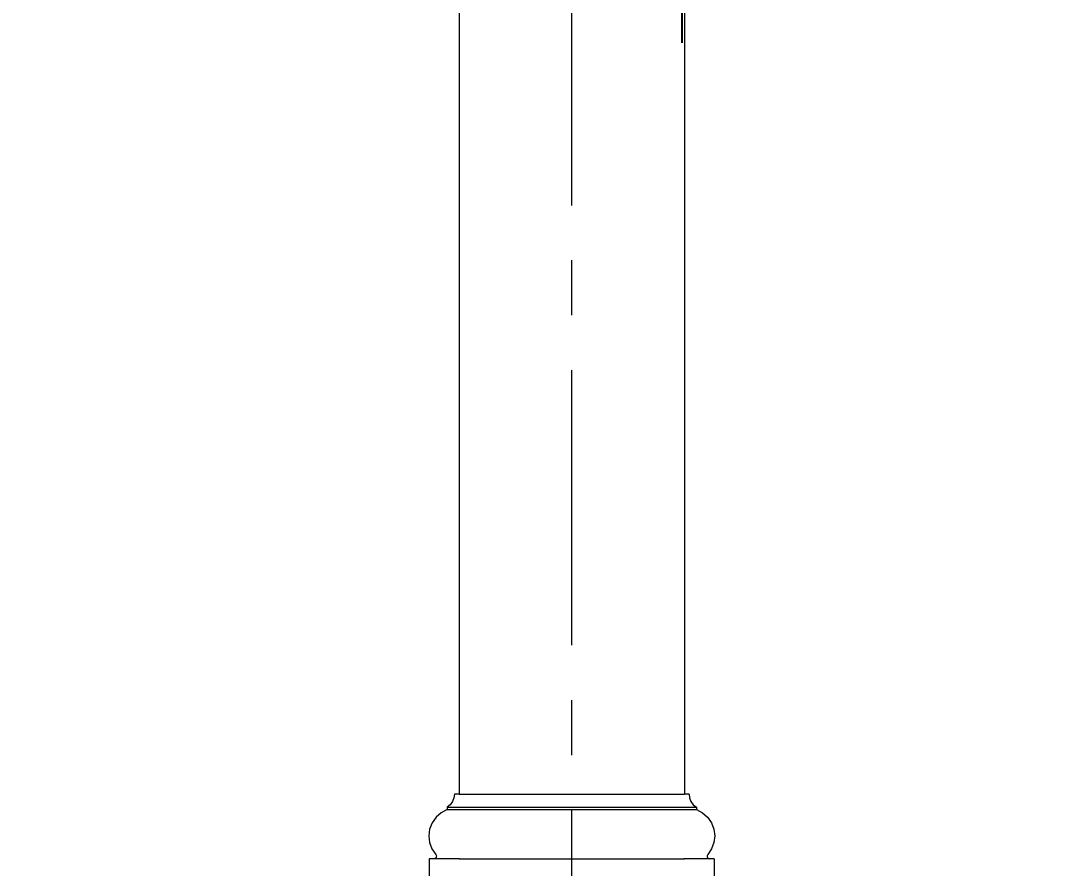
# Model space of a CAD drawing. Header units: millimetres. Extents: x 1832547 to 2001569, y -558009 to -417808.
# Drawn here: x 1915358 to 1917742, y -550873 to -548947 of the extents above; entities that cross this region are included whole.
import ezdxf

# ---------------------------------------------------------------- set-up
doc = ezdxf.new("R2010")
doc.units = ezdxf.units.MM
doc.header["$MEASUREMENT"] = 0
doc.linetypes.add('CENTER', pattern=[2, 1.25, -0.25, 0.25, -0.25])
doc.layers.get('0').update_dxf_attribs({"linetype": 'CONTINUOUS'})
doc.layers.get('DEFPOINTS').update_dxf_attribs({"linetype": 'CONTINUOUS'})
for name, color, linetype, lineweight in [('CA.dim 08', 8, 'CONTINUOUS', 13), ('CA.manh 08', 8, 'CONTINUOUS', 9), ('CA.thay 145', 145, 'CONTINUOUS', 18), ('CA.tim 67', 67, 'CENTER', 9)]:
    doc.layers.add(name, color=color, linetype=linetype, lineweight=lineweight)
doc.styles.get("Standard").update_dxf_attribs({"font": 'roman.shx'})
doc.dimstyles.new('CA 70', dxfattribs={"dimscale": 0.7, "dimtxt": 220, "dimasz": 60, "dimexe": 160, "dimexo": 0, "dimgap": 30, "dimtad": 1, "dimdec": 0, "dimrnd": 5, "dimzin": 0, "dimdsep": 46, "dimtxsty": 'Standard', "dimblk": 'ARCHTICK', "dimcen": 0.09, "dimdle": 160, "dimclrd": 256, "dimclre": 256, "dimclrt": 255, "dimadec": 0, "dimazin": 0, "dimtfac": 1, "dimtdec": 0, "dimtix": 1, "dimtmove": 2, "dimatfit": 3, "dimldrblk": 'DOT', "dimfxl": 600, "dimfxlon": 1, "dimtolj": 1, "dimtzin": 0, "dimarcsym": 0})

# ---------------------------------------------------------------- blocks, each defined once
blk = doc.blocks.new('_ArchTick')
at = {"color": 1, "linetype": 'ByBlock', "const_width": 0.15}
blk.add_lwpolyline([(-0.5, -0.5), (0.5, 0.5)], dxfattribs=at)
blk = doc.blocks.new('*D473')
at = {"layer": 'CA.dim 08', "lineweight": -2, "transparency": 16777216}
for p, q in [((1912124.5, -548437.2), (1912124.5, -551117.9)), ((1912544.5, -548549.2), (1912012.5, -548549.2)), ((1912544.5, -551005.9), (1912012.5, -551005.9))]:
    blk.add_line(p, q, dxfattribs=at)
at = {"layer": 'DEFPOINTS', "color": 0, "transparency": 16777216}
for p in [(1917079.8, -548549.2), (1912124.5, -551005.9), (1916980.6, -551005.9)]:
    blk.add_point(p, dxfattribs=at)
at = {"layer": 'CA.dim 08', "lineweight": -2, "transparency": 16777216, "xscale": 42, "yscale": 42, "zscale": 42}
for p, rotation in [((1912124.5, -548549.2), 90), ((1912124.5, -551005.9), 270)]:
    blk.add_blockref('_ArchTick', p, dxfattribs=dict(at, rotation=rotation))
at = {"layer": 'CA.dim 08', "color": 255, "transparency": 16777216, "insert": (1912026.5, -549777.6), "char_height": 154, "attachment_point": 5, "rotation": 90}
blk.add_mtext('\\A1;2455', dxfattribs=at)
blk = doc.blocks.new('_DOT')
at = {"color": 1, "linetype": 'ByBlock'}
blk.add_line((-0.5, 0), (-1, 0), dxfattribs=at)
at = {"color": 1, "linetype": 'ByBlock', "const_width": 0.5}
blk.add_lwpolyline([(-0.25, 0, 1), (0.25, 0, 1)], format="xyb", close=True, dxfattribs=at)
blk = doc.blocks.new('*D586')
at = {"layer": 'CA.dim 08', "lineweight": -2, "transparency": 16777216}
for p, q in [((1916859.8, -548549.2), (1916859.8, -548996.2)), ((1918609.8, -548563.4), (1918609.8, -548996.2)), ((1916747.8, -548884.2), (1918721.8, -548884.2))]:
    blk.add_line(p, q, dxfattribs=at)
at = {"layer": 'DEFPOINTS', "color": 0, "transparency": 16777216}
for p in [(1916859.8, -548549.2), (1918609.8, -548563.4), (1918609.8, -548884.2)]:
    blk.add_point(p, dxfattribs=at)
at = {"layer": 'CA.dim 08', "lineweight": -2, "transparency": 16777216, "xscale": 42, "yscale": 42, "zscale": 42, "rotation": 180}
blk.add_blockref('_ArchTick', (1916859.8, -548884.2), dxfattribs=at)
at = {"layer": 'CA.dim 08', "lineweight": -2, "transparency": 16777216, "xscale": 42, "yscale": 42, "zscale": 42}
blk.add_blockref('_ArchTick', (1918609.8, -548884.2), dxfattribs=at)
at = {"layer": 'CA.dim 08', "color": 255, "transparency": 16777216, "insert": (1917734.8, -548786.2), "char_height": 154, "attachment_point": 5}
blk.add_mtext('\\A1;1750', dxfattribs=at)

msp = doc.modelspace()

# ---------------------------------------------------------------- linework, layer by layer
at = {"layer": 'CA.manh 08'}
msp.add_line((1916326.8, -550734.2), (1916892.9, -550734.2), dxfattribs=at)
at = {"layer": 'CA.thay 145'}
for p, q in [((1916354, -546424.2), (1916354, -550704.3)), ((1916865.7, -548549.2), (1916865.7, -550704.3)), ((1916342.1, -550713.1), (1916338.9, -550721.4)), ((1916343.1, -550704.3), (1916342.1, -550713.1)), ((1916354, -550704.3), (1916343.1, -550704.3)), ((1916354, -550704.3), (1916865.7, -550704.3)), ((1916876.6, -550704.3), (1916865.7, -550704.3)), ((1916876.6, -550704.3), (1916877.5, -550713.1)), ((1916877.5, -550713.1), (1916880.7, -550721.4)), ((1916326.8, -550739.7), (1916313, -550746.8)), ((1916333.7, -550728.6), (1916326.8, -550734.2)), ((1916326.8, -550734.2), (1916326.8, -550739.7)), ((1916326.8, -550739.7), (1916892.9, -550739.7)), ((1916338.9, -550721.4), (1916333.7, -550728.6)), ((1916880.7, -550721.4), (1916886, -550728.6)), ((1916886, -550728.6), (1916892.9, -550734.2)), ((1916892.9, -550734.2), (1916892.9, -550739.7)), ((1916892.9, -550739.7), (1916906.6, -550746.8)), ((1916301.4, -550756.9), (1916292.5, -550769.6)), ((1916313, -550746.8), (1916301.4, -550756.9)), ((1916906.6, -550746.8), (1916918.3, -550756.9)), ((1916918.3, -550756.9), (1916927.1, -550769.6)), ((1916286.9, -550784), (1916284.9, -550799.3)), ((1916292.5, -550769.6), (1916286.9, -550784)), ((1916927.1, -550769.6), (1916932.7, -550784)), ((1916932.7, -550784), (1916934.7, -550799.3)), ((1916284.9, -550799.3), (1916286.7, -550814.7)), ((1916934.7, -550799.3), (1916933, -550814.7)), ((1916286.7, -550814.7), (1916292, -550829.2)), ((1916292, -550829.2), (1916300.7, -550842)), ((1916927.6, -550829.2), (1916919, -550842)), ((1916933, -550814.7), (1916927.6, -550829.2)), ((1916285.9, -550851.3), (1916285.9, -550929.2)), ((1916296.8, -550851.3), (1916285.9, -550851.3)), ((1916299.9, -550850.3), (1916296.8, -550851.3)), ((1916330.3, -550851.3), (1916296.8, -550851.3)), ((1916301.9, -550847.9), (1916299.9, -550850.3)), ((1916300.7, -550842), (1916302.2, -550844.8)), ((1916302.2, -550844.8), (1916301.9, -550847.9)), ((1916330.3, -550851.3), (1916330.5, -550850.3)), ((1916354, -550851.3), (1916330.3, -550851.3)), ((1916354, -550851.3), (1916354, -550850.3)), ((1916354, -550851.3), (1916865.7, -550851.3)), ((1916865.7, -550851.3), (1916865.7, -550850.3)), ((1916889.4, -550851.3), (1916865.7, -550851.3)), ((1916889.4, -550851.3), (1916889.2, -550850.3)), ((1916922.8, -550851.3), (1916889.4, -550851.3)), ((1916919, -550842), (1916917.5, -550844.8)), ((1916917.5, -550844.8), (1916917.8, -550847.9)), ((1916917.8, -550847.9), (1916919.8, -550850.3)), ((1916919.8, -550850.3), (1916922.8, -550851.3)), ((1916933.7, -550851.3), (1916922.8, -550851.3)), ((1916933.7, -550851.3), (1916933.7, -550929.2))]:
    msp.add_line(p, q, dxfattribs=at)
at = {"layer": 'CA.tim 67', "ltscale": 500}
msp.add_line((1916609.8, -555365.9), (1916609.8, -538939.4), dxfattribs=at)

# ---------------------------------------------------------------- dimensions: what is measured, and where the dimension line sits
at = {"layer": 'CA.dim 08'}
dim = msp.add_linear_dim(base=(1912124.5, -551005.9), p1=(1917079.8, -548549.2), p2=(1916980.6, -551005.9), angle=90, dimstyle='CA 70', dxfattribs=at)
dim.commit()
dim.dimension.update_dxf_attribs({"geometry": '*D473', "text_midpoint": (1912026.5, -549777.6)})
dim = msp.add_linear_dim(base=(1918609.8, -548884.2), p1=(1916859.8, -548549.2), p2=(1918609.8, -548563.4), dimstyle='CA 70', dxfattribs=at)
dim.commit()
dim.dimension.update_dxf_attribs({"geometry": '*D586', "text_midpoint": (1917734.8, -548786.2)})

doc.saveas('drawing.dxf')
